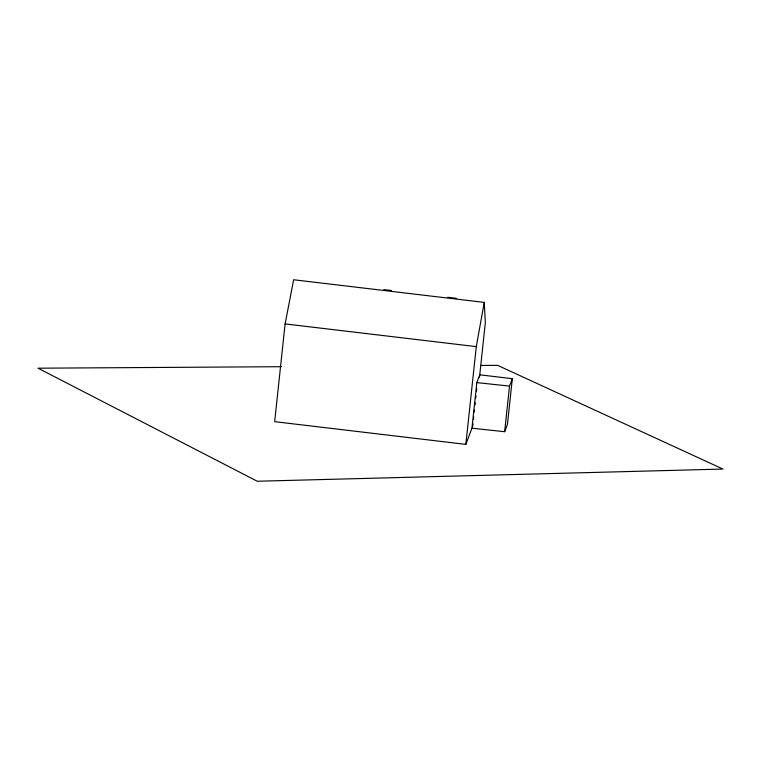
<?xml version="1.0" encoding="UTF-8"?>
<svg xmlns="http://www.w3.org/2000/svg" width="761" height="761" viewBox="0 0 761 761"><rect width="100%" height="100%" fill="white"/><g stroke="black" fill="none" stroke-linecap="round" stroke-linejoin="round"><path stroke-width="1.14" d="M479.516 377.152L485.337 322.674L484.253 302.402L293.641 279.753L285.109 323.91L274.664 421.661L465.837 444.376L471.953 428.196L476.824 382.593L479.763 374.812L512.324 378.683L507.454 424.286L504.648 431.706L471.953 428.196M465.837 444.376L476.281 346.635L484.253 302.402M472.733 426.112L472.99 423.772M473.485 419.102L473.742 416.762M474.236 412.082L474.484 409.741M474.988 405.071L475.235 402.731M475.739 398.051L475.986 395.71M476.491 391.04L476.738 388.7M504.648 431.706L509.518 386.103L512.324 378.683M281.503 366.697L38.05 368.2L257.256 481.247L722.95 469.061L497.637 365.356L481.009 365.461M476.824 382.593L509.518 386.103M383.886 289.627L391.439 290.521M447.858 297.294L456.286 298.302M285.109 323.91L476.281 346.635"/></g></svg>
